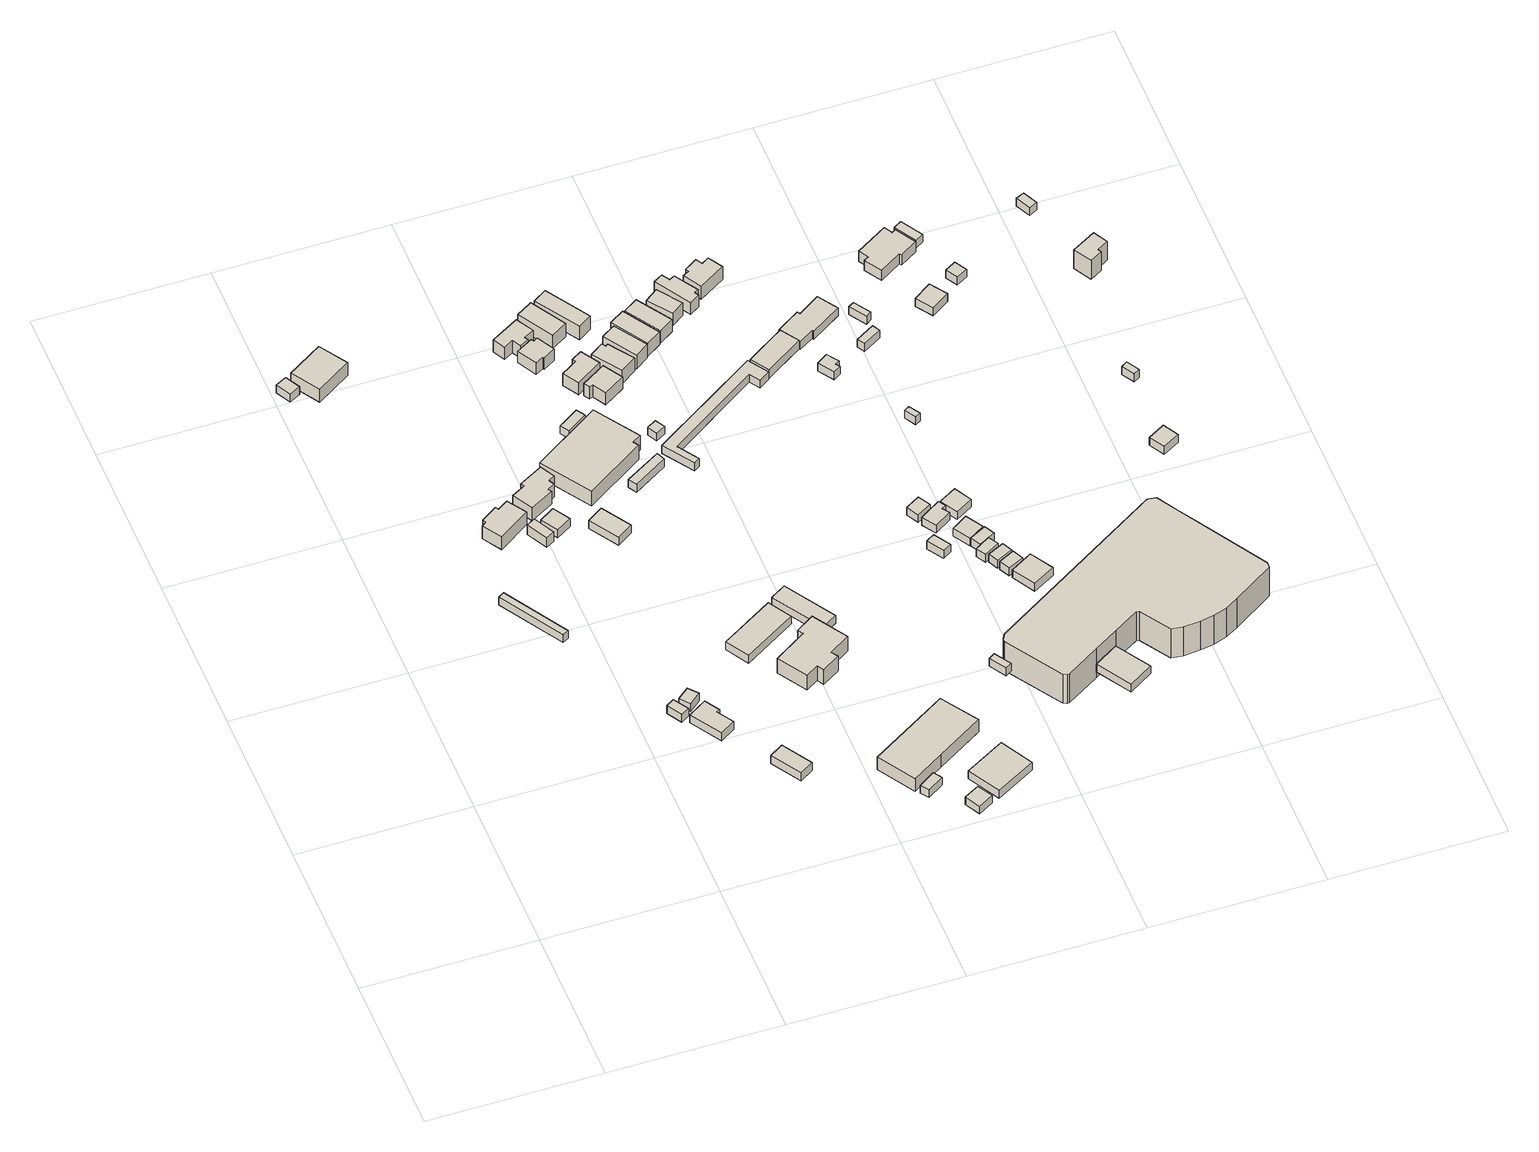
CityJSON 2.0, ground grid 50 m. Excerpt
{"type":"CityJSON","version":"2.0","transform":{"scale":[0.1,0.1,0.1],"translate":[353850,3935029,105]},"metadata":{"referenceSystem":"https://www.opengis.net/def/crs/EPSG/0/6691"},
"CityObjects":{
"building1":{"type":"Building","attributes":{"BuildingIDAttribute.prefecture":"14","BuildingIDAttribute.city":"14152","BuildingDetailAttribute.surveyYear":2015},"geometry":[{"type":"Solid","lod":"1","boundaries":[[[[0,1,2,3]],[[2,4,5,3]],[[1,6,4,2]],[[0,7,6,1]],[[3,5,7,0]],[[4,6,7,5]]]]}]},
"building2":{"type":"Building","attributes":{"BuildingIDAttribute.prefecture":"14","BuildingIDAttribute.city":"14152","BuildingDetailAttribute.surveyYear":2015},"geometry":[{"type":"Solid","lod":"1","boundaries":[[[[8,9,10,11]],[[10,12,13,11]],[[9,14,12,10]],[[8,15,14,9]],[[11,13,15,8]],[[12,14,15,13]]]]}]},
"building3":{"type":"Building","attributes":{"usage":"411","measuredHeight":5.9,"storeysAboveGround":2,"BuildingIDAttribute.prefecture":"14","BuildingIDAttribute.city":"14152","BuildingDetailAttribute.totalFloorArea":191.22,"BuildingDetailAttribute.buildingFootprintArea":95.61,"BuildingDetailAttribute.buildingStructureType":"601","BuildingDetailAttribute.buildingStructureOrgType":"1","BuildingDetailAttribute.orgUsage":"10","BuildingDetailAttribute.surveyYear":2015},"geometry":[{"type":"Solid","lod":"1","boundaries":[[[[16,17,18,19]],[[18,20,21,19]],[[17,22,20,18]],[[16,23,22,17]],[[19,21,23,16]],[[20,22,23,21]]]]}]},
"building4":{"type":"Building","attributes":{"usage":"401","storeysAboveGround":1,"BuildingIDAttribute.prefecture":"14","BuildingIDAttribute.city":"14152","BuildingDetailAttribute.totalFloorArea":13.96,"BuildingDetailAttribute.buildingFootprintArea":13.96,"BuildingDetailAttribute.buildingStructureType":"601","BuildingDetailAttribute.buildingStructureOrgType":"1","BuildingDetailAttribute.orgUsage":"61","BuildingDetailAttribute.surveyYear":2015},"geometry":[{"type":"Solid","lod":"1","boundaries":[[[[24,25,26,27]],[[26,28,29,27]],[[25,30,28,26]],[[24,31,30,25]],[[27,29,31,24]],[[28,30,31,29]]]]}]},
"building5":{"type":"Building","attributes":{"usage":"411","measuredHeight":5.8,"storeysAboveGround":2,"BuildingIDAttribute.prefecture":"14","BuildingIDAttribute.city":"14152","BuildingDetailAttribute.totalFloorArea":128.55,"BuildingDetailAttribute.buildingFootprintArea":64.27,"BuildingDetailAttribute.buildingStructureType":"601","BuildingDetailAttribute.buildingStructureOrgType":"1","BuildingDetailAttribute.orgUsage":"10","BuildingDetailAttribute.surveyYear":2015},"geometry":[{"type":"Solid","lod":"1","boundaries":[[[[32,33,34,35,36,37,38,39]],[[38,40,41,39]],[[37,42,40,38]],[[36,43,42,37]],[[35,44,43,36]],[[34,45,44,35]],[[33,46,45,34]],[[32,47,46,33]],[[39,41,47,32]],[[40,42,43,44,45,46,47,41]]]]}]},
"building6":{"type":"Building","attributes":{"usage":"401","storeysAboveGround":1,"BuildingIDAttribute.prefecture":"14","BuildingIDAttribute.city":"14152","BuildingDetailAttribute.totalFloorArea":15.61,"BuildingDetailAttribute.buildingFootprintArea":15.61,"BuildingDetailAttribute.buildingStructureType":"610","BuildingDetailAttribute.buildingStructureOrgType":"2","BuildingDetailAttribute.orgUsage":"61","BuildingDetailAttribute.surveyYear":2015},"geometry":[{"type":"Solid","lod":"1","boundaries":[[[[48,49,50,51]],[[50,52,53,51]],[[49,54,52,50]],[[48,55,54,49]],[[51,53,55,48]],[[52,54,55,53]]]]}]},
"building7":{"type":"Building","attributes":{"usage":"401","storeysAboveGround":1,"BuildingIDAttribute.prefecture":"14","BuildingIDAttribute.city":"14152","BuildingDetailAttribute.totalFloorArea":59.63,"BuildingDetailAttribute.buildingFootprintArea":59.63,"BuildingDetailAttribute.buildingStructureType":"601","BuildingDetailAttribute.buildingStructureOrgType":"1","BuildingDetailAttribute.orgUsage":"61","BuildingDetailAttribute.surveyYear":2015},"geometry":[{"type":"Solid","lod":"1","boundaries":[[[[56,57,58,59,60,61]],[[60,62,63,61]],[[59,64,62,60]],[[58,65,64,59]],[[57,66,65,58]],[[56,67,66,57]],[[61,63,67,56]],[[62,64,65,66,67,63]]]]}]},
"building8":{"type":"Building","attributes":{"measuredHeight":4.3,"BuildingIDAttribute.prefecture":"14","BuildingIDAttribute.city":"14152","BuildingDetailAttribute.surveyYear":2015},"geometry":[{"type":"Solid","lod":"1","boundaries":[[[[68,69,70,71]],[[70,72,73,71]],[[69,74,72,70]],[[68,75,74,69]],[[71,73,75,68]],[[72,74,75,73]]]]}]},
"building9":{"type":"Building","attributes":{"usage":"441","storeysAboveGround":1,"BuildingIDAttribute.prefecture":"14","BuildingIDAttribute.city":"14152","BuildingDetailAttribute.totalFloorArea":47.6,"BuildingDetailAttribute.buildingFootprintArea":47.6,"BuildingDetailAttribute.buildingStructureType":"610","BuildingDetailAttribute.buildingStructureOrgType":"2","BuildingDetailAttribute.orgUsage":"180","BuildingDetailAttribute.surveyYear":2015},"geometry":[{"type":"Solid","lod":"1","boundaries":[[[[76,77,78,79]],[[78,80,81,79]],[[77,82,80,78]],[[76,83,82,77]],[[79,81,83,76]],[[80,82,83,81]]]]}]},
"building10":{"type":"Building","attributes":{"BuildingIDAttribute.prefecture":"14","BuildingIDAttribute.city":"14152","BuildingDetailAttribute.surveyYear":2015},"geometry":[{"type":"Solid","lod":"1","boundaries":[[[[84,85,86,87]],[[86,88,89,87]],[[85,90,88,86]],[[84,91,90,85]],[[87,89,91,84]],[[88,90,91,89]]]]}]},
"building11":{"type":"Building","attributes":{"usage":"411","measuredHeight":6.2,"storeysAboveGround":2,"BuildingIDAttribute.prefecture":"14","BuildingIDAttribute.city":"14152","BuildingDetailAttribute.totalFloorArea":140.1,"BuildingDetailAttribute.buildingFootprintArea":70.05,"BuildingDetailAttribute.buildingStructureType":"601","BuildingDetailAttribute.buildingStructureOrgType":"1","BuildingDetailAttribute.orgUsage":"10","BuildingDetailAttribute.surveyYear":2015},"geometry":[{"type":"Solid","lod":"1","boundaries":[[[[92,93,94,95,96,97,98,99,100,101]],[[100,102,103,101]],[[99,104,102,100]],[[98,105,104,99]],[[97,106,105,98]],[[96,107,106,97]],[[95,108,107,96]],[[94,109,108,95]],[[93,110,109,94]],[[92,111,110,93]],[[101,103,111,92]],[[102,104,105,106,107,108,109,110,111,103]]]]}]},
"building12":{"type":"Building","attributes":{"BuildingIDAttribute.prefecture":"14","BuildingIDAttribute.city":"14152","BuildingDetailAttribute.surveyYear":2015},"geometry":[{"type":"Solid","lod":"1","boundaries":[[[[112,113,114,115]],[[114,116,117,115]],[[113,118,116,114]],[[112,119,118,113]],[[115,117,119,112]],[[116,118,119,117]]]]}]},
"building13":{"type":"Building","attributes":{"usage":"411","storeysAboveGround":2,"BuildingIDAttribute.prefecture":"14","BuildingIDAttribute.city":"14152","BuildingDetailAttribute.totalFloorArea":230.53,"BuildingDetailAttribute.buildingFootprintArea":115.27,"BuildingDetailAttribute.buildingStructureType":"601","BuildingDetailAttribute.buildingStructureOrgType":"1","BuildingDetailAttribute.orgUsage":"10","BuildingDetailAttribute.surveyYear":2015},"geometry":[{"type":"Solid","lod":"1","boundaries":[[[[120,121,122,123]],[[122,124,125,123]],[[121,126,124,122]],[[120,127,126,121]],[[123,125,127,120]],[[124,126,127,125]]]]}]},
"building14":{"type":"Building","attributes":{"usage":"441","measuredHeight":6.6,"storeysAboveGround":1,"BuildingIDAttribute.prefecture":"14","BuildingIDAttribute.city":"14152","BuildingDetailAttribute.totalFloorArea":291.09,"BuildingDetailAttribute.buildingFootprintArea":291.09,"BuildingDetailAttribute.buildingStructureType":"610","BuildingDetailAttribute.buildingStructureOrgType":"2","BuildingDetailAttribute.orgUsage":"160","BuildingDetailAttribute.surveyYear":2015},"geometry":[{"type":"Solid","lod":"1","boundaries":[[[[128,129,130,131,132,133]],[[132,134,135,133]],[[131,136,134,132]],[[130,137,136,131]],[[129,138,137,130]],[[128,139,138,129]],[[133,135,139,128]],[[134,136,137,138,139,135]]]]}]},
"building15":{"type":"Building","attributes":{"BuildingIDAttribute.prefecture":"14","BuildingIDAttribute.city":"14152","BuildingDetailAttribute.surveyYear":2015},"geometry":[{"type":"Solid","lod":"1","boundaries":[[[[140,141,142,143]],[[142,144,145,143]],[[141,146,144,142]],[[140,147,146,141]],[[143,145,147,140]],[[144,146,147,145]]]]}]},
"building16":{"type":"Building","attributes":{"BuildingIDAttribute.prefecture":"14","BuildingIDAttribute.city":"14152","BuildingDetailAttribute.surveyYear":2015},"geometry":[{"type":"Solid","lod":"1","boundaries":[[[[148,149,150,151]],[[150,152,153,151]],[[149,154,152,150]],[[148,155,154,149]],[[151,153,155,148]],[[152,154,155,153]]]]}]},
"building17":{"type":"Building","attributes":{"usage":"411","measuredHeight":7.6,"storeysAboveGround":2,"BuildingIDAttribute.prefecture":"14","BuildingIDAttribute.city":"14152","BuildingDetailAttribute.totalFloorArea":330.61,"BuildingDetailAttribute.buildingFootprintArea":165.3,"BuildingDetailAttribute.buildingStructureType":"601","BuildingDetailAttribute.buildingStructureOrgType":"1","BuildingDetailAttribute.orgUsage":"10","BuildingDetailAttribute.surveyYear":2015},"geometry":[{"type":"Solid","lod":"1","boundaries":[[[[156,157,158,159,160,161,162,163,164,165]],[[164,166,167,165]],[[163,168,166,164]],[[162,169,168,163]],[[161,170,169,162]],[[160,171,170,161]],[[159,172,171,160]],[[158,173,172,159]],[[157,174,173,158]],[[156,175,174,157]],[[165,167,175,156]],[[166,168,169,170,171,172,173,174,175,167]]]]}]},
"building18":{"type":"Building","attributes":{"usage":"411","measuredHeight":5.4,"storeysAboveGround":2,"BuildingIDAttribute.prefecture":"14","BuildingIDAttribute.city":"14152","BuildingDetailAttribute.totalFloorArea":87.31,"BuildingDetailAttribute.buildingFootprintArea":43.65,"BuildingDetailAttribute.buildingStructureType":"601","BuildingDetailAttribute.buildingStructureOrgType":"1","BuildingDetailAttribute.orgUsage":"10","BuildingDetailAttribute.surveyYear":2015},"geometry":[{"type":"Solid","lod":"1","boundaries":[[[[176,177,178,179,180,181,182,183]],[[182,184,185,183]],[[181,186,184,182]],[[180,187,186,181]],[[179,188,187,180]],[[178,189,188,179]],[[177,190,189,178]],[[176,191,190,177]],[[183,185,191,176]],[[184,186,187,188,189,190,191,185]]]]}]},
"building19":{"type":"Building","attributes":{"usage":"441","storeysAboveGround":1,"BuildingIDAttribute.prefecture":"14","BuildingIDAttribute.city":"14152","BuildingDetailAttribute.totalFloorArea":32.13,"BuildingDetailAttribute.buildingFootprintArea":32.13,"BuildingDetailAttribute.buildingStructureType":"610","BuildingDetailAttribute.buildingStructureOrgType":"2","BuildingDetailAttribute.orgUsage":"160","BuildingDetailAttribute.surveyYear":2015},"geometry":[{"type":"Solid","lod":"1","boundaries":[[[[192,193,194,195]],[[194,196,197,195]],[[193,198,196,194]],[[192,199,198,193]],[[195,197,199,192]],[[196,198,199,197]]]]}]},
"building20":{"type":"Building","attributes":{"BuildingIDAttribute.prefecture":"14","BuildingIDAttribute.city":"14152","BuildingDetailAttribute.surveyYear":2015},"geometry":[{"type":"Solid","lod":"1","boundaries":[[[[200,201,202,203]],[[202,204,205,203]],[[201,206,204,202]],[[200,207,206,201]],[[203,205,207,200]],[[204,206,207,205]]]]}]},
"building21":{"type":"Building","attributes":{"usage":"441","measuredHeight":7.7,"storeysAboveGround":2,"BuildingIDAttribute.prefecture":"14","BuildingIDAttribute.city":"14152","BuildingDetailAttribute.totalFloorArea":662.8,"BuildingDetailAttribute.buildingFootprintArea":331.4,"BuildingDetailAttribute.buildingStructureType":"601","BuildingDetailAttribute.buildingStructureOrgType":"1","BuildingDetailAttribute.orgUsage":"160","BuildingDetailAttribute.surveyYear":2015},"geometry":[{"type":"Solid","lod":"1","boundaries":[[[[208,209,210,211,212]],[[211,213,214,212]],[[210,215,213,211]],[[209,216,215,210]],[[208,217,216,209]],[[212,214,217,208]],[[213,215,216,217,214]]]]}]},
"building22":{"type":"Building","attributes":{"usage":"411","measuredHeight":5.2,"storeysAboveGround":2,"BuildingIDAttribute.prefecture":"14","BuildingIDAttribute.city":"14152","BuildingDetailAttribute.totalFloorArea":75.23,"BuildingDetailAttribute.buildingFootprintArea":37.61,"BuildingDetailAttribute.buildingStructureType":"601","BuildingDetailAttribute.buildingStructureOrgType":"1","BuildingDetailAttribute.orgUsage":"10","BuildingDetailAttribute.surveyYear":2015},"geometry":[{"type":"Solid","lod":"1","boundaries":[[[[218,219,220,221,222,223,224,225]],[[224,226,227,225]],[[223,228,226,224]],[[222,229,228,223]],[[221,230,229,222]],[[220,231,230,221]],[[219,232,231,220]],[[218,233,232,219]],[[225,227,233,218]],[[226,228,229,230,231,232,233,227]]]]}]},
"building23":{"type":"Building","attributes":{"usage":"411","storeysAboveGround":2,"BuildingIDAttribute.prefecture":"14","BuildingIDAttribute.city":"14152","BuildingDetailAttribute.totalFloorArea":147.11,"BuildingDetailAttribute.buildingFootprintArea":73.56,"BuildingDetailAttribute.buildingStructureType":"601","BuildingDetailAttribute.buildingStructureOrgType":"1","BuildingDetailAttribute.orgUsage":"10","BuildingDetailAttribute.surveyYear":2015},"geometry":[{"type":"Solid","lod":"1","boundaries":[[[[234,235,236,237]],[[236,238,239,237]],[[235,240,238,236]],[[234,241,240,235]],[[237,239,241,234]],[[238,240,241,239]]]]}]},
"building24":{"type":"Building","attributes":{"usage":"411","measuredHeight":5.6,"storeysAboveGround":2,"BuildingIDAttribute.prefecture":"14","BuildingIDAttribute.city":"14152","BuildingDetailAttribute.totalFloorArea":87.03,"BuildingDetailAttribute.buildingFootprintArea":43.51,"BuildingDetailAttribute.buildingStructureType":"601","BuildingDetailAttribute.buildingStructureOrgType":"1","BuildingDetailAttribute.orgUsage":"10","BuildingDetailAttribute.surveyYear":2015},"geometry":[{"type":"Solid","lod":"1","boundaries":[[[[242,243,244,245,246,247]],[[246,248,249,247]],[[245,250,248,246]],[[244,251,250,245]],[[243,252,251,244]],[[242,253,252,243]],[[247,249,253,242]],[[248,250,251,252,253,249]]]]}]},
"building25":{"type":"Building","attributes":{"usage":"411","measuredHeight":6.6,"storeysAboveGround":2,"BuildingIDAttribute.prefecture":"14","BuildingIDAttribute.city":"14152","BuildingDetailAttribute.totalFloorArea":106.01,"BuildingDetailAttribute.buildingFootprintArea":53.01,"BuildingDetailAttribute.buildingStructureType":"601","BuildingDetailAttribute.buildingStructureOrgType":"1","BuildingDetailAttribute.orgUsage":"10","BuildingDetailAttribute.surveyYear":2015},"geometry":[{"type":"Solid","lod":"1","boundaries":[[[[254,255,256,257]],[[256,258,259,257]],[[255,260,258,256]],[[254,261,260,255]],[[257,259,261,254]],[[258,260,261,259]]]]}]},
"building26":{"type":"Building","attributes":{"usage":"411","measuredHeight":5.3,"storeysAboveGround":2,"BuildingIDAttribute.prefecture":"14","BuildingIDAttribute.city":"14152","BuildingDetailAttribute.totalFloorArea":80.97,"BuildingDetailAttribute.buildingFootprintArea":40.49,"BuildingDetailAttribute.buildingStructureType":"601","BuildingDetailAttribute.buildingStructureOrgType":"1","BuildingDetailAttribute.orgUsage":"10","BuildingDetailAttribute.surveyYear":2015},"geometry":[{"type":"Solid","lod":"1","boundaries":[[[[262,263,264,265,266,267]],[[266,268,269,267]],[[265,270,268,266]],[[264,271,270,265]],[[263,272,271,264]],[[262,273,272,263]],[[267,269,273,262]],[[268,270,271,272,273,269]]]]}]},
"building27":{"type":"Building","attributes":{"BuildingIDAttribute.prefecture":"14","BuildingIDAttribute.city":"14152","BuildingDetailAttribute.surveyYear":2015},"geometry":[{"type":"Solid","lod":"1","boundaries":[[[[274,275,276,277]],[[276,278,279,277]],[[275,280,278,276]],[[274,281,280,275]],[[277,279,281,274]],[[278,280,281,279]]]]}]},
"building28":{"type":"Building","attributes":{"usage":"411","storeysAboveGround":1,"BuildingIDAttribute.prefecture":"14","BuildingIDAttribute.city":"14152","BuildingDetailAttribute.totalFloorArea":109.56,"BuildingDetailAttribute.buildingFootprintArea":109.56,"BuildingDetailAttribute.buildingStructureType":"601","BuildingDetailAttribute.buildingStructureOrgType":"1","BuildingDetailAttribute.orgUsage":"10","BuildingDetailAttribute.surveyYear":2015},"geometry":[{"type":"Solid","lod":"1","boundaries":[[[[282,283,284,285]],[[284,286,287,285]],[[283,288,286,284]],[[282,289,288,283]],[[285,287,289,282]],[[286,288,289,287]]]]}]},
"building29":{"type":"Building","attributes":{"usage":"411","measuredHeight":6,"storeysAboveGround":2,"BuildingIDAttribute.prefecture":"14","BuildingIDAttribute.city":"14152","BuildingDetailAttribute.totalFloorArea":136.99,"BuildingDetailAttribute.buildingFootprintArea":68.5,"BuildingDetailAttribute.buildingStructureType":"601","BuildingDetailAttribute.buildingStructureOrgType":"1","BuildingDetailAttribute.orgUsage":"10","BuildingDetailAttribute.surveyYear":2015},"geometry":[{"type":"Solid","lod":"1","boundaries":[[[[290,291,292,293]],[[292,294,295,293]],[[291,296,294,292]],[[290,297,296,291]],[[293,295,297,290]],[[294,296,297,295]]]]}]},
"building30":{"type":"Building","attributes":{"usage":"411","measuredHeight":5.6,"storeysAboveGround":2,"BuildingIDAttribute.prefecture":"14","BuildingIDAttribute.city":"14152","BuildingDetailAttribute.totalFloorArea":88.57,"BuildingDetailAttribute.buildingFootprintArea":44.29,"BuildingDetailAttribute.buildingStructureType":"601","BuildingDetailAttribute.buildingStructureOrgType":"1","BuildingDetailAttribute.orgUsage":"10","BuildingDetailAttribute.surveyYear":2015},"geometry":[{"type":"Solid","lod":"1","boundaries":[[[[298,299,300,301,302,303]],[[302,304,305,303]],[[301,306,304,302]],[[300,307,306,301]],[[299,308,307,300]],[[298,309,308,299]],[[303,305,309,298]],[[304,306,307,308,309,305]]]]}]},
"building31":{"type":"Building","attributes":{"usage":"411","measuredHeight":7,"storeysAboveGround":2,"BuildingIDAttribute.prefecture":"14","BuildingIDAttribute.city":"14152","BuildingDetailAttribute.totalFloorArea":88.71,"BuildingDetailAttribute.buildingFootprintArea":44.35,"BuildingDetailAttribute.buildingStructureType":"601","BuildingDetailAttribute.buildingStructureOrgType":"1","BuildingDetailAttribute.orgUsage":"10","BuildingDetailAttribute.surveyYear":2015},"geometry":[{"type":"Solid","lod":"1","boundaries":[[[[310,311,312,313]],[[312,314,315,313]],[[311,316,314,312]],[[310,317,316,311]],[[313,315,317,310]],[[314,316,317,315]]]]}]},
"building32":{"type":"Building","attributes":{"usage":"411","measuredHeight":5.7,"storeysAboveGround":2,"BuildingIDAttribute.prefecture":"14","BuildingIDAttribute.city":"14152","BuildingDetailAttribute.totalFloorArea":105.28,"BuildingDetailAttribute.buildingFootprintArea":52.64,"BuildingDetailAttribute.buildingStructureType":"601","BuildingDetailAttribute.buildingStructureOrgType":"1","BuildingDetailAttribute.orgUsage":"10","BuildingDetailAttribute.surveyYear":2015},"geometry":[{"type":"Solid","lod":"1","boundaries":[[[[318,319,320,321]],[[320,322,323,321]],[[319,324,322,320]],[[318,325,324,319]],[[321,323,325,318]],[[322,324,325,323]]]]}]},
"building33":{"type":"Building","attributes":{"BuildingIDAttribute.prefecture":"14","BuildingIDAttribute.city":"14152","BuildingDetailAttribute.surveyYear":2015},"geometry":[{"type":"Solid","lod":"1","boundaries":[[[[326,327,328,329,330,331,332,333]],[[332,334,335,333]],[[331,336,334,332]],[[330,337,336,331]],[[329,338,337,330]],[[328,339,338,329]],[[327,340,339,328]],[[326,341,340,327]],[[333,335,341,326]],[[334,336,337,338,339,340,341,335]]]]}]},
"building34":{"type":"Building","attributes":{"usage":"411","measuredHeight":5.3,"storeysAboveGround":2,"BuildingIDAttribute.prefecture":"14","BuildingIDAttribute.city":"14152","BuildingDetailAttribute.totalFloorArea":96.68,"BuildingDetailAttribute.buildingFootprintArea":48.34,"BuildingDetailAttribute.buildingStructureType":"601","BuildingDetailAttribute.buildingStructureOrgType":"1","BuildingDetailAttribute.orgUsage":"10","BuildingDetailAttribute.surveyYear":2015},"geometry":[{"type":"Solid","lod":"1","boundaries":[[[[342,343,344,345]],[[344,346,347,345]],[[343,348,346,344]],[[342,349,348,343]],[[345,347,349,342]],[[346,348,349,347]]]]}]},
"building35":{"type":"Building","attributes":{"BuildingIDAttribute.prefecture":"14","BuildingIDAttribute.city":"14152","BuildingDetailAttribute.surveyYear":2015},"geometry":[{"type":"Solid","lod":"1","boundaries":[[[[350,351,352,353]],[[352,354,355,353]],[[351,356,354,352]],[[350,357,356,351]],[[353,355,357,350]],[[354,356,357,355]]]]}]},
"building36":{"type":"Building","attributes":{"usage":"411","measuredHeight":5.3,"storeysAboveGround":2,"BuildingIDAttribute.prefecture":"14","BuildingIDAttribute.city":"14152","BuildingDetailAttribute.totalFloorArea":65.1,"BuildingDetailAttribute.buildingFootprintArea":32.55,"BuildingDetailAttribute.buildingStructureType":"601","BuildingDetailAttribute.buildingStructureOrgType":"1","BuildingDetailAttribute.orgUsage":"10","BuildingDetailAttribute.surveyYear":2015},"geometry":[{"type":"Solid","lod":"1","boundaries":[[[[358,359,360,361]],[[360,362,363,361]],[[359,364,362,360]],[[358,365,364,359]],[[361,363,365,358]],[[362,364,365,363]]]]}]},
"building37":{"type":"Building","attributes":{"usage":"411","measuredHeight":5.2,"storeysAboveGround":2,"BuildingIDAttribute.prefecture":"14","BuildingIDAttribute.city":"14152","BuildingDetailAttribute.totalFloorArea":85.56,"BuildingDetailAttribute.buildingFootprintArea":42.78,"BuildingDetailAttribute.buildingStructureType":"601","BuildingDetailAttribute.buildingStructureOrgType":"1","BuildingDetailAttribute.orgUsage":"10","BuildingDetailAttribute.surveyYear":2015},"geometry":[{"type":"Solid","lod":"1","boundaries":[[[[366,367,368,369,370,371,372,373]],[[372,374,375,373]],[[371,376,374,372]],[[370,377,376,371]],[[369,378,377,370]],[[368,379,378,369]],[[367,380,379,368]],[[366,381,380,367]],[[373,375,381,366]],[[374,376,377,378,379,380,381,375]]]]}]},
"building38":{"type":"Building","attributes":{"BuildingIDAttribute.prefecture":"14","BuildingIDAttribute.city":"14152","BuildingDetailAttribute.surveyYear":2015},"geometry":[{"type":"Solid","lod":"1","boundaries":[[[[382,383,384,385]],[[384,386,387,385]],[[383,388,386,384]],[[382,389,388,383]],[[385,387,389,382]],[[386,388,389,387]]]]}]},
"building39":{"type":"Building","attributes":{"BuildingIDAttribute.prefecture":"14","BuildingIDAttribute.city":"14152","BuildingDetailAttribute.surveyYear":2015},"geometry":[{"type":"Solid","lod":"1","boundaries":[[[[390,391,392,393]],[[392,394,395,393]],[[391,396,394,392]],[[390,397,396,391]],[[393,395,397,390]],[[394,396,397,395]]]]}]},
"building40":{"type":"Building","attributes":{"usage":"402","storeysAboveGround":1,"BuildingIDAttribute.prefecture":"14","BuildingIDAttribute.city":"14152","BuildingDetailAttribute.totalFloorArea":30.16,"BuildingDetailAttribute.buildingFootprintArea":30.16,"BuildingDetailAttribute.buildingStructureType":"610","BuildingDetailAttribute.buildingStructureOrgType":"2","BuildingDetailAttribute.orgUsage":"71","BuildingDetailAttribute.surveyYear":2015},"geometry":[{"type":"Solid","lod":"1","boundaries":[[[[398,399,400,401,402,403]],[[402,404,405,403]],[[401,406,404,402]],[[400,407,406,401]],[[399,408,407,400]],[[398,409,408,399]],[[403,405,409,398]],[[404,406,407,408,409,405]]]]}]},
"building41":{"type":"Building","attributes":{"usage":"401","measuredHeight":4.2,"storeysAboveGround":2,"BuildingIDAttribute.prefecture":"14","BuildingIDAttribute.city":"14152","BuildingDetailAttribute.totalFloorArea":159.48,"BuildingDetailAttribute.buildingFootprintArea":79.74,"BuildingDetailAttribute.buildingStructureType":"610","BuildingDetailAttribute.buildingStructureOrgType":"2","BuildingDetailAttribute.orgUsage":"61","BuildingDetailAttribute.surveyYear":2015},"geometry":[{"type":"Solid","lod":"1","boundaries":[[[[410,411,412,413]],[[412,414,415,413]],[[411,416,414,412]],[[410,417,416,411]],[[413,415,417,410]],[[414,416,417,415]]]]}]},
"building42":{"type":"Building","attributes":{"usage":"411","measuredHeight":5.6,"storeysAboveGround":2,"BuildingIDAttribute.prefecture":"14","BuildingIDAttribute.city":"14152","BuildingDetailAttribute.totalFloorArea":91.37,"BuildingDetailAttribute.buildingFootprintArea":45.69,"BuildingDetailAttribute.buildingStructureType":"601","BuildingDetailAttribute.buildingStructureOrgType":"1","BuildingDetailAttribute.orgUsage":"10","BuildingDetailAttribute.surveyYear":2015},"geometry":[{"type":"Solid","lod":"1","boundaries":[[[[418,419,420,421,422,423,424,425]],[[424,426,427,425]],[[423,428,426,424]],[[422,429,428,423]],[[421,430,429,422]],[[420,431,430,421]],[[419,432,431,420]],[[418,433,432,419]],[[425,427,433,418]],[[426,428,429,430,431,432,433,427]]]]}]},
"building43":{"type":"Building","attributes":{"BuildingIDAttribute.prefecture":"14","BuildingIDAttribute.city":"14152","BuildingDetailAttribute.surveyYear":2015},"geometry":[{"type":"Solid","lod":"1","boundaries":[[[[434,435,436,437]],[[436,438,439,437]],[[435,440,438,436]],[[434,441,440,435]],[[437,439,441,434]],[[438,440,441,439]]]]}]},
"building44":{"type":"Building","attributes":{"BuildingIDAttribute.prefecture":"14","BuildingIDAttribute.city":"14152","BuildingDetailAttribute.surveyYear":2015},"geometry":[{"type":"Solid","lod":"1","boundaries":[[[[442,443,444,445]],[[444,446,447,445]],[[443,448,446,444]],[[442,449,448,443]],[[445,447,449,442]],[[446,448,449,447]]]]}]},
"building45":{"type":"Building","attributes":{"BuildingIDAttribute.prefecture":"14","BuildingIDAttribute.city":"14152","BuildingDetailAttribute.surveyYear":2015},"geometry":[{"type":"Solid","lod":"1","boundaries":[[[[450,451,452,453]],[[452,454,455,453]],[[451,456,454,452]],[[450,457,456,451]],[[453,455,457,450]],[[454,456,457,455]]]]}]},
"building46":{"type":"Building","attributes":{"BuildingIDAttribute.prefecture":"14","BuildingIDAttribute.city":"14152","BuildingDetailAttribute.surveyYear":2015},"geometry":[{"type":"Solid","lod":"1","boundaries":[[[[458,459,460,461]],[[460,462,463,461]],[[459,464,462,460]],[[458,465,464,459]],[[461,463,465,458]],[[462,464,465,463]]]]}]},
"building47":{"type":"Building","attributes":{"BuildingIDAttribute.prefecture":"14","BuildingIDAttribute.city":"14152","BuildingDetailAttribute.surveyYear":2015},"geometry":[{"type":"Solid","lod":"1","boundaries":[[[[466,467,468,469]],[[468,470,471,469]],[[467,472,470,468]],[[466,473,472,467]],[[469,471,473,466]],[[470,472,473,471]]]]}]},
"building48":{"type":"Building","attributes":{"BuildingIDAttribute.prefecture":"14","BuildingIDAttribute.city":"14152","BuildingDetailAttribute.surveyYear":2015},"geometry":[{"type":"Solid","lod":"1","boundaries":[[[[474,475,476,477]],[[476,478,479,477]],[[475,480,478,476]],[[474,481,480,475]],[[477,479,481,474]],[[478,480,481,479]]]]}]},
"building49":{"type":"Building","attributes":{"usage":"422","storeysAboveGround":3,"BuildingIDAttribute.prefecture":"14","BuildingIDAttribute.city":"14152","BuildingDetailAttribute.totalFloorArea":258.85,"BuildingDetailAttribute.buildingFootprintArea":86.28,"BuildingDetailAttribute.buildingStructureType":"610","BuildingDetailAttribute.buildingStructureOrgType":"2","BuildingDetailAttribute.orgUsage":"137","BuildingDetailAttribute.surveyYear":2015},"geometry":[{"type":"Solid","lod":"1","boundaries":[[[[482,483,484,485]],[[484,486,487,485]],[[483,488,486,484]],[[482,489,488,483]],[[485,487,489,482]],[[486,488,489,487]]]]}]},
"building50":{"type":"Building","attributes":{"BuildingIDAttribute.prefecture":"14","BuildingIDAttribute.city":"14152","BuildingDetailAttribute.surveyYear":2015},"geometry":[{"type":"Solid","lod":"1","boundaries":[[[[490,491,492,493]],[[492,494,495,493]],[[491,496,494,492]],[[490,497,496,491]],[[493,495,497,490]],[[494,496,497,495]]]]}]},
"building51":{"type":"Building","attributes":{"BuildingIDAttribute.prefecture":"14","BuildingIDAttribute.city":"14152","BuildingDetailAttribute.surveyYear":2015},"geometry":[{"type":"Solid","lod":"1","boundaries":[[[[498,499,500,501,502,503]],[[502,504,505,503]],[[501,506,504,502]],[[500,507,506,501]],[[499,508,507,500]],[[498,509,508,499]],[[503,505,509,498]],[[504,506,507,508,509,505]]]]}]},
"building52":{"type":"Building","attributes":{"usage":"431","storeysAboveGround":1,"BuildingIDAttribute.prefecture":"14","BuildingIDAttribute.city":"14152","BuildingDetailAttribute.totalFloorArea":107.64,"BuildingDetailAttribute.buildingFootprintArea":107.64,"BuildingDetailAttribute.buildingStructureType":"610","BuildingDetailAttribute.buildingStructureOrgType":"2","BuildingDetailAttribute.orgUsage":"143","BuildingDetailAttribute.surveyYear":2015},"geometry":[{"type":"Solid","lod":"1","boundaries":[[[[510,511,512,513,514,515,411,410,516,517]],[[516,518,519,517]],[[410,520,518,516]],[[411,521,520,410]],[[515,522,521,411]],[[514,523,522,515]],[[513,524,523,514]],[[512,525,524,513]],[[511,526,525,512]],[[510,527,526,511]],[[517,519,527,510]],[[518,520,521,522,523,524,525,526,527,519]]]]}]},
"building53":{"type":"Building","attributes":{"BuildingIDAttribute.prefecture":"14","BuildingIDAttribute.city":"14152","BuildingDetailAttribute.surveyYear":2015},"geometry":[{"type":"Solid","lod":"1","boundaries":[[[[528,529,530,531]],[[530,532,533,531]],[[529,534,532,530]],[[528,535,534,529]],[[531,533,535,528]],[[532,534,535,533]]]]}]},
"building54":{"type":"Building","attributes":{"usage":"422","measuredHeight":13.5,"storeysAboveGround":3,"BuildingIDAttribute.prefecture":"14","BuildingIDAttribute.city":"14152","BuildingDetailAttribute.totalFloorArea":5474.53,"BuildingDetailAttribute.buildingFootprintArea":1824.84,"BuildingDetailAttribute.buildingStructureType":"610","BuildingDetailAttribute.buildingStructureOrgType":"2","BuildingDetailAttribute.orgUsage":"137","BuildingDetailAttribute.surveyYear":2015},"geometry":[{"type":"Solid","lod":"1","boundaries":[[[[536,537,538,539,540,541,542,543,544,545,546,547,548,549,550,551,552,553,554,555,556,557]],[[556,558,559,557]],[[555,560,558,556]],[[554,561,560,555]],[[553,562,561,554]],[[552,563,562,553]],[[551,564,563,552]],[[550,565,564,551]],[[549,566,565,550]],[[548,567,566,549]],[[547,568,567,548]],[[546,569,568,547]],[[545,570,569,546]],[[544,571,570,545]],[[543,572,571,544]],[[542,573,572,543]],[[541,574,573,542]],[[540,575,574,541]],[[539,576,575,540]],[[538,577,576,539]],[[537,578,577,538]],[[536,579,578,537]],[[557,559,579,536]],[[558,560,561,562,563,564,565,566,567,568,569,570,571,572,573,574,575,576,577,578,579,559]]]]}]},
"building55":{"type":"Building","attributes":{"BuildingIDAttribute.prefecture":"14","BuildingIDAttribute.city":"14152","BuildingDetailAttribute.surveyYear":2015},"geometry":[{"type":"Solid","lod":"1","boundaries":[[[[580,581,582,583]],[[582,584,585,583]],[[581,586,584,582]],[[580,587,586,581]],[[583,585,587,580]],[[584,586,587,585]]]]}]},
"building56":{"type":"Building","attributes":{"BuildingIDAttribute.prefecture":"14","BuildingIDAttribute.city":"14152","BuildingDetailAttribute.surveyYear":2015},"geometry":[{"type":"Solid","lod":"1","boundaries":[[[[588,589,590,591]],[[590,592,593,591]],[[589,594,592,590]],[[588,595,594,589]],[[591,593,595,588]],[[592,594,595,593]]]]}]},
"building57":{"type":"Building","attributes":{"usage":"411","measuredHeight":6.2,"storeysAboveGround":2,"BuildingIDAttribute.prefecture":"14","BuildingIDAttribute.city":"14152","BuildingDetailAttribute.totalFloorArea":193.63,"BuildingDetailAttribute.buildingFootprintArea":96.82,"BuildingDetailAttribute.buildingStructureType":"601","BuildingDetailAttribute.buildingStructureOrgType":"1","BuildingDetailAttribute.orgUsage":"10","BuildingDetailAttribute.surveyYear":2015},"geometry":[{"type":"Solid","lod":"1","boundaries":[[[[596,597,598,599,600,601,602,603,604,605]],[[604,606,607,605]],[[603,608,606,604]],[[602,609,608,603]],[[601,610,609,602]],[[600,611,610,601]],[[599,612,611,600]],[[598,613,612,599]],[[597,614,613,598]],[[596,615,614,597]],[[605,607,615,596]],[[606,608,609,610,611,612,613,614,615,607]]]]}]},
"building58":{"type":"Building","attributes":{"BuildingIDAttribute.prefecture":"14","BuildingIDAttribute.city":"14152","BuildingDetailAttribute.surveyYear":2015},"geometry":[{"type":"Solid","lod":"1","boundaries":[[[[616,617,618,619]],[[618,620,621,619]],[[617,622,620,618]],[[616,623,622,617]],[[619,621,623,616]],[[620,622,623,621]]]]}]},
"building59":{"type":"Building","attributes":{"measuredHeight":8.3,"BuildingIDAttribute.prefecture":"14","BuildingIDAttribute.city":"14152","BuildingDetailAttribute.surveyYear":2015},"geometry":[{"type":"Solid","lod":"1","boundaries":[[[[624,625,539,538]],[[539,626,627,538]],[[625,628,626,539]],[[624,629,628,625]],[[538,627,629,624]],[[626,628,629,627]]]]}]},
"building60":{"type":"Building","attributes":{"BuildingIDAttribute.prefecture":"14","BuildingIDAttribute.city":"14152","BuildingDetailAttribute.surveyYear":2015},"geometry":[{"type":"Solid","lod":"1","boundaries":[[[[630,631,632,633]],[[632,634,635,633]],[[631,636,634,632]],[[630,637,636,631]],[[633,635,637,630]],[[634,636,637,635]]]]}]},
"building61":{"type":"Building","attributes":{"BuildingIDAttribute.prefecture":"14","BuildingIDAttribute.city":"14152","BuildingDetailAttribute.surveyYear":2015},"geometry":[{"type":"Solid","lod":"1","boundaries":[[[[638,639,640,641]],[[640,642,643,641]],[[639,644,642,640]],[[638,645,644,639]],[[641,643,645,638]],[[642,644,645,643]]]]}]},
"building62":{"type":"Building","attributes":{"BuildingIDAttribute.prefecture":"14","BuildingIDAttribute.city":"14152","BuildingDetailAttribute.surveyYear":2015},"geometry":[{"type":"Solid","lod":"1","boundaries":[[[[646,647,648,649]],[[648,650,651,649]],[[647,652,650,648]],[[646,653,652,647]],[[649,651,653,646]],[[650,652,653,651]]]]}]},
"building63":{"type":"Building","attributes":{"BuildingIDAttribute.prefecture":"14","BuildingIDAttribute.city":"14152","BuildingDetailAttribute.surveyYear":2015},"geometry":[{"type":"Solid","lod":"1","boundaries":[[[[654,655,656,657]],[[656,658,659,657]],[[655,660,658,656]],[[654,661,660,655]],[[657,659,661,654]],[[658,660,661,659]]]]}]},
"building64":{"type":"Building","attributes":{"BuildingIDAttribute.prefecture":"14","BuildingIDAttribute.city":"14152","BuildingDetailAttribute.surveyYear":2015},"geometry":[{"type":"Solid","lod":"1","boundaries":[[[[662,663,664,665]],[[664,666,667,665]],[[663,668,666,664]],[[662,669,668,663]],[[665,667,669,662]],[[666,668,669,667]]]]}]},
"building65":{"type":"Building","attributes":{"usage":"411","measuredHeight":8.5,"storeysAboveGround":2,"BuildingIDAttribute.prefecture":"14","BuildingIDAttribute.city":"14152","BuildingDetailAttribute.totalFloorArea":71.06,"BuildingDetailAttribute.buildingFootprintArea":35.53,"BuildingDetailAttribute.buildingStructureType":"601","BuildingDetailAttribute.buildingStructureOrgType":"1","BuildingDetailAttribute.orgUsage":"10","BuildingDetailAttribute.surveyYear":2015},"geometry":[{"type":"Solid","lod":"1","boundaries":[[[[670,671,672,673,674,675]],[[674,676,677,675]],[[673,678,676,674]],[[672,679,678,673]],[[671,680,679,672]],[[670,681,680,671]],[[675,677,681,670]],[[676,678,679,680,681,677]]]]}]}
},
"vertices":[
[29,1977,36],[6,2020,36],[38,2037,36],[61,1994,36],[38,2037,66],[61,1994,66],[6,2020,66],[29,1977,66],
[424,949,34],[407,939,34],[295,1122,34],[312,1132,34],[295,1122,64],[312,1132,64],[407,939,64],[424,949,64],
[101,1950,36],[50,2030,36],[151,2094,36],[202,2014,36],[151,2094,85],[202,2014,85],[50,2030,85],[101,1950,85],
[632,602,13],[608,588,13],[582,631,13],[605,645,13],[582,631,43],[605,645,43],[608,588,43],[632,602,43],
[333,1352,38],[346,1361,38],[341,1371,38],[388,1402,38],[394,1393,38],[423,1413,38],[459,1359,38],[368,1298,38],[459,1359,87],[368,1298,87],[423,1413,87],[394,1393,87],[388,1402,87],[341,1371,87],[346,1361,87],[333,1352,87],
[649,660,25],[672,633,25],[639,605,25],[616,633,25],[639,605,55],[616,633,55],[672,633,55],[649,660,55],
[626,578,15],[679,611,15],[705,569,15],[696,564,15],[726,517,15],[682,489,15],[726,517,45],[682,489,45],[696,564,45],[705,569,45],[679,611,45],[626,578,45],
[448,1326,38],[473,1340,38],[505,1279,38],[480,1266,38],[505,1279,75],[480,1266,75],[473,1340,75],[448,1326,75],
[773,366,21],[813,391,21],[866,306,21],[826,281,21],[866,306,51],[826,281,51],[813,391,51],[773,366,51],
[518,1285,41],[488,1333,41],[532,1361,41],[562,1312,41],[532,1361,71],[562,1312,71],[488,1333,71],[518,1285,71],
[546,1493,41],[569,1451,41],[550,1440,41],[559,1424,41],[538,1412,41],[544,1402,41],[476,1364,41],[443,1423,41],[483,1445,41],[477,1455,41],[483,1445,90],[477,1455,90],[443,1423,90],[476,1364,90],[544,1402,90],[538,1412,90],[559,1424,90],[550,1440,90],[569,1451,90],[546,1493,90],
[704,1238,39],[658,1208,39],[605,1291,39],[651,1321,39],[605,1291,69],[651,1321,69],[658,1208,69],[704,1238,69],
[947,863,35],[987,797,35],[835,705,35],[795,771,35],[835,705,65],[795,771,65],[987,797,65],[947,863,65],
[743,1635,35],[827,1508,35],[802,1492,35],[812,1477,35],[641,1365,35],[548,1507,35],[641,1365,91],[548,1507,91],[812,1477,91],[802,1492,91],[827,1508,91],[743,1635,91],
[1116,104,30],[1100,127,30],[1147,158,30],[1163,134,30],[1147,158,60],[1163,134,60],[1100,127,60],[1116,104,60],
[710,1672,34],[726,1647,34],[668,1609,34],[651,1634,34],[668,1609,64],[651,1634,64],[726,1647,64],[710,1672,64],
[1092,657,36],[1033,619,36],[1045,600,36],[993,567,36],[981,586,36],[946,563,36],[893,647,36],[987,707,36],[977,722,36],[1029,756,36],[977,722,92],[1029,756,92],[987,707,92],[893,647,92],[946,563,92],[981,586,92],[993,567,92],[1045,600,92],[1033,619,92],[1092,657,92],
[667,2010,34],[696,1960,34],[666,1943,34],[672,1934,34],[646,1919,34],[632,1944,34],[605,1929,34],[586,1964,34],[605,1929,81],[586,1964,81],[632,1944,81],[646,1919,81],[672,1934,81],[666,1943,81],[696,1960,81],[667,2010,81],
[855,1456,35],[866,1431,35],[767,1371,35],[753,1395,35],[767,1371,65],[753,1395,65],[866,1431,65],[855,1456,65],
[1196,48,31],[1239,72,31],[1264,29,31],[1220,4,31],[1264,29,61],[1220,4,61],[1239,72,61],[1196,48,61],
[1316,278,30],[1181,194,30],[1089,137,30],[1023,243,30],[1248,382,30],[1023,243,78],[1248,382,78],[1089,137,78],[1181,194,78],[1316,278,78],
[681,1935,33],[685,1928,33],[697,1935,33],[726,1883,33],[690,1862,33],[687,1865,33],[664,1852,33],[633,1908,33],[664,1852,77],[633,1908,77],[687,1865,77],[690,1862,77],[726,1883,77],[697,1935,77],[685,1928,77],[681,1935,77],
[1095,758,38],[1051,731,38],[961,875,38],[1005,902,38],[961,875,68],[1005,902,68],[1051,731,68],[1095,758,68],
[744,1747,33],[716,1792,33],[762,1821,33],[756,1830,33],[786,1849,33],[820,1795,33],[786,1849,79],[820,1795,79],[756,1830,79],[762,1821,79],[716,1792,79],[744,1747,79],
[782,1951,33],[736,1923,33],[675,2023,33],[722,2051,33],[675,2023,84],[722,2051,84],[736,1923,84],[782,1951,84],
[824,1783,33],[858,1728,33],[798,1690,33],[775,1728,33],[766,1723,33],[755,1740,33],[766,1723,79],[755,1740,79],[775,1728,79],[798,1690,79],[858,1728,79],[824,1783,79],
[878,1523,35],[863,1551,35],[890,1566,35],[906,1539,35],[890,1566,65],[906,1539,65],[863,1551,65],[878,1523,65],
[1348,194,34],[1400,100,34],[1285,36,34],[1233,129,34],[1285,36,64],[1233,129,64],[1400,100,64],[1348,194,64],
[851,1953,33],[812,1928,33],[732,2053,33],[771,2078,33],[732,2053,85],[771,2078,85],[812,1928,85],[851,1953,85],
[807,1825,33],[845,1852,33],[853,1841,33],[860,1845,33],[909,1776,33],[864,1745,33],[909,1776,84],[864,1745,84],[860,1845,84],[853,1841,84],[845,1852,84],[807,1825,84],
[956,1808,33],[916,1781,33],[856,1873,33],[896,1899,33],[856,1873,86],[896,1899,86],[916,1781,86],[956,1808,86],
[1002,1842,32],[959,1814,32],[894,1917,32],[937,1944,32],[894,1917,81],[937,1944,81],[959,1814,81],[1002,1842,81],
[1188,1684,35],[1226,1627,35],[1195,1606,35],[1175,1636,35],[912,1461,35],[952,1401,35],[935,1390,35],[876,1478,35],[935,1390,65],[876,1478,65],[952,1401,65],[912,1461,65],[1175,1636,65],[1195,1606,65],[1226,1627,65],[1188,1684,65],
[1048,1874,32],[1007,1847,32],[943,1945,32],[984,1972,32],[943,1945,79],[984,1972,79],[1007,1847,79],[1048,1874,79],
[1420,483,34],[1438,494,34],[1468,447,34],[1450,435,34],[1468,447,64],[1450,435,64],[1438,494,64],[1420,483,64],
[1046,1987,32],[1094,1919,32],[1056,1892,32],[1008,1959,32],[1056,1892,80],[1008,1959,80],[1094,1919,80],[1046,1987,80],
[1077,2032,33],[1091,2009,33],[1106,2018,33],[1148,1951,33],[1136,1944,33],[1143,1932,33],[1114,1914,33],[1051,2016,33],[1114,1914,78],[1051,2016,78],[1143,1932,78],[1136,1944,78],[1148,1951,78],[1106,2018,78],[1091,2009,78],[1077,2032,78],
[1438,880,34],[1408,927,34],[1433,942,34],[1463,895,34],[1433,942,64],[1463,895,64],[1408,927,64],[1438,880,64],
[1421,1024,31],[1401,1059,31],[1442,1083,31],[1462,1048,31],[1442,1083,61],[1462,1048,61],[1401,1059,61],[1421,1024,61],
[1499,1030,31],[1487,1023,31],[1500,1004,31],[1451,973,31],[1426,1012,31],[1486,1051,31],[1426,1012,61],[1486,1051,61],[1451,973,61],[1500,1004,61],[1487,1023,61],[1499,1030,61],
[1303,1752,36],[1337,1701,36],[1228,1630,36],[1194,1681,36],[1228,1630,69],[1194,1681,69],[1337,1701,69],[1303,1752,69],
[1127,2005,34],[1145,2015,34],[1140,2024,34],[1177,2047,34],[1188,2029,34],[1209,2042,34],[1234,2000,34],[1158,1954,34],[1234,2000,84],[1158,1954,84],[1209,2042,84],[1188,2029,84],[1177,2047,84],[1140,2024,84],[1145,2015,84],[1127,2005,84],
[1537,830,33],[1520,858,33],[1564,885,33],[1581,857,33],[1564,885,63],[1581,857,63],[1520,858,63],[1537,830,63],
[1535,977,31],[1565,928,31],[1519,900,31],[1489,948,31],[1519,900,61],[1489,948,61],[1565,928,61],[1535,977,61],
[1568,925,32],[1584,895,32],[1536,870,32],[1520,900,32],[1536,870,62],[1520,900,62],[1584,895,62],[1568,925,62],
[1592,853,32],[1606,824,32],[1559,801,32],[1545,830,32],[1559,801,62],[1545,830,62],[1606,824,62],[1592,853,62],
[1608,819,32],[1624,788,32],[1578,766,32],[1563,796,32],[1578,766,62],[1563,796,62],[1624,788,62],[1608,819,62],
[1541,1079,30],[1569,1029,30],[1519,1000,30],[1490,1050,30],[1519,1000,60],[1490,1050,60],[1569,1029,60],[1541,1079,60],
[1675,368,35],[1744,411,35],[1805,314,35],[1735,270,35],[1805,314,65],[1735,270,65],[1744,411,65],[1675,368,65],
[1623,694,29],[1585,760,29],[1648,797,29],[1687,731,29],[1648,797,59],[1687,731,59],[1585,760,59],[1623,694,59],
[1358,1617,29],[1390,1639,29],[1413,1606,29],[1401,1598,29],[1409,1587,29],[1388,1573,29],[1409,1587,59],[1388,1573,59],[1401,1598,59],[1413,1606,59],[1390,1639,59],[1358,1617,59],
[1372,1791,36],[1435,1833,36],[1472,1776,36],[1384,1719,36],[1381,1724,36],[1339,1697,36],[1301,1756,36],[1367,1799,36],[1301,1756,66],[1367,1799,66],[1303,1752,66],[1337,1701,66],[1339,1697,66],[1381,1724,66],[1384,1719,66],[1472,1776,66],[1435,1833,66],[1372,1791,66],
[1533,1406,14],[1553,1374,14],[1537,1365,14],[1518,1397,14],[1537,1365,44],[1518,1397,44],[1553,1374,44],[1533,1406,44],
[1980,820,12],[2004,816,12],[2040,757,12],[2070,708,12],[2196,502,12],[2196,485,12],[2078,408,12],[2041,387,12],[2002,374,12],[1962,367,12],[1913,363,12],[1880,368,12],[1825,454,12],[1816,455,12],[1744,411,12],[1675,368,12],[1580,309,12],[1572,309,12],[1562,314,12],[1458,475,12],[1460,485,12],[1468,499,12],[1460,485,123],[1468,499,123],[1458,475,123],[1562,314,123],[1572,309,123],[1580,309,123],[1675,368,123],[1744,411,123],[1816,455,123],[1825,454,123],[1880,368,123],[1913,363,123],[1962,367,123],[2002,374,123],[2041,387,123],[2078,408,123],[2196,485,123],[2196,502,123],[2070,708,123],[2040,757,123],[2004,816,123],[1980,820,123],
[1549,1670,30],[1496,1639,30],[1483,1660,30],[1537,1692,30],[1483,1660,60],[1537,1692,60],[1496,1639,60],[1549,1670,60],
[1517,1784,33],[1548,1736,33],[1532,1725,33],[1501,1773,33],[1532,1725,63],[1501,1773,63],[1548,1736,63],[1517,1784,63],
[1681,2000,29],[1695,1976,29],[1706,1983,29],[1741,1925,29],[1690,1893,29],[1686,1899,29],[1623,1860,29],[1593,1909,29],[1607,1917,29],[1590,1944,29],[1607,1917,68],[1590,1944,68],[1593,1909,68],[1623,1860,68],[1686,1899,68],[1690,1893,68],[1741,1925,68],[1706,1983,68],[1695,1976,68],[1681,2000,68],
[1713,1713,10],[1680,1761,10],[1732,1797,10],[1765,1749,10],[1732,1797,40],[1765,1749,40],[1680,1761,40],[1713,1713,40],
[2054,766,12],[2085,717,12],[2070,708,79],[2040,757,79],[2085,717,79],[2054,766,79],
[1706,1992,37],[1729,2006,37],[1767,1944,37],[1744,1930,37],[1767,1944,67],[1744,1930,67],[1729,2006,67],[1706,1992,67],
[1789,1829,9],[1821,1847,9],[1841,1813,9],[1809,1795,9],[1841,1813,39],[1809,1795,39],[1821,1847,39],[1789,1829,39],
[2159,1077,10],[2110,1049,10],[2085,1093,10],[2134,1121,10],[2085,1093,40],[2134,1121,40],[2110,1049,40],[2159,1077,40],
[2122,1309,18],[2100,1345,18],[2118,1357,18],[2140,1320,18],[2118,1357,48],[2140,1320,48],[2100,1345,48],[2122,1309,48],
[2094,1975,6],[2070,1963,6],[2049,2007,6],[2073,2018,6],[2049,2007,36],[2073,2018,36],[2070,1963,36],[2094,1975,36],
[2206,1746,7],[2174,1727,7],[2179,1717,7],[2143,1697,7],[2114,1748,7],[2183,1787,7],[2114,1748,79],[2183,1787,79],[2143,1697,79],[2179,1717,79],[2174,1727,79],[2206,1746,79]
]}
